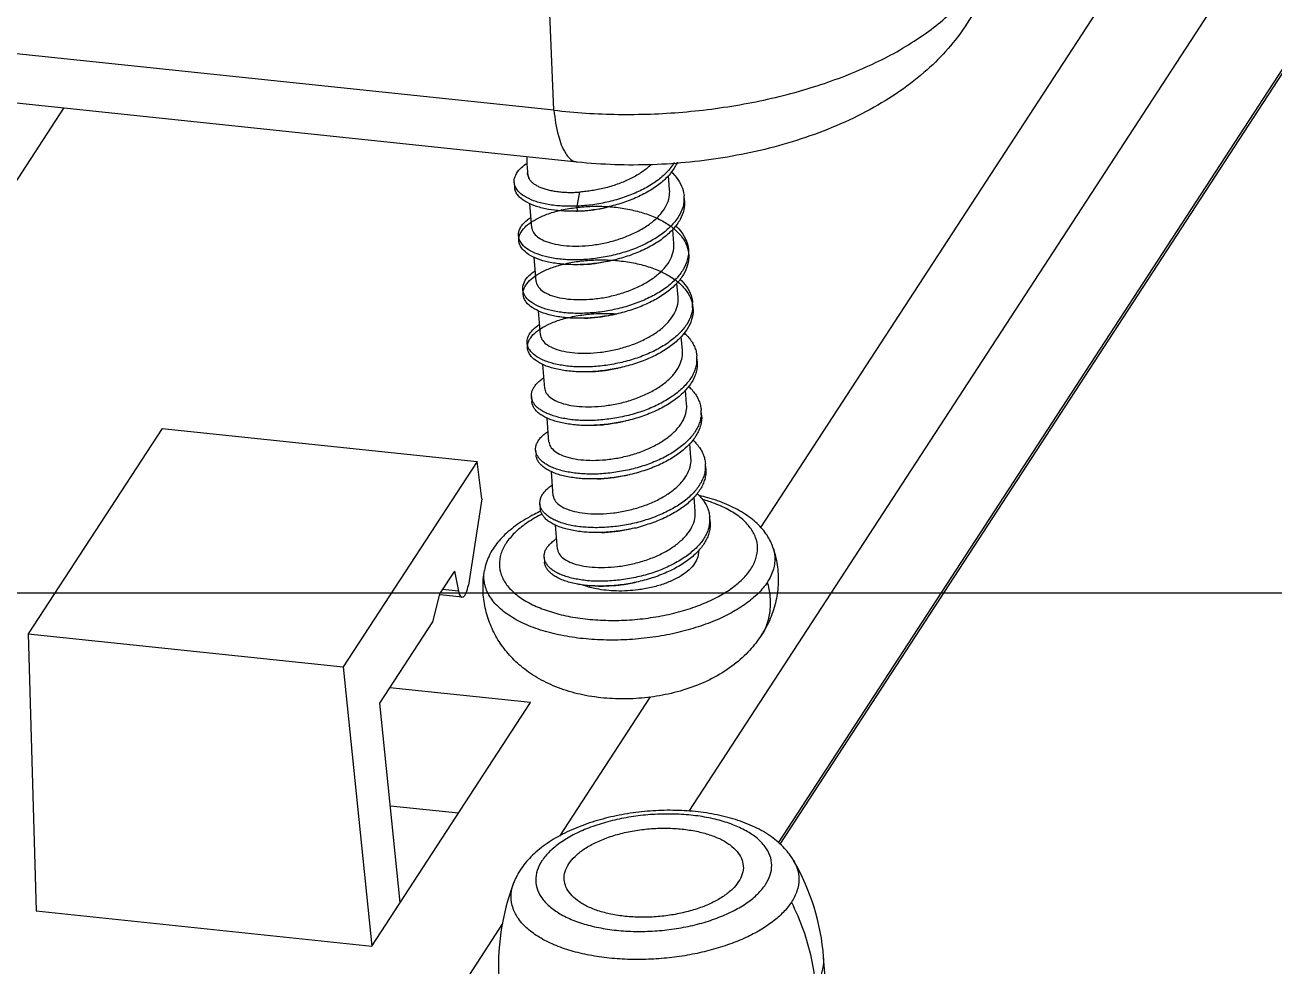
# Model space of a CAD drawing. Header units: inches. Extents: x 491 to 935, y -1750 to -1437.
# Drawn here: x 603.07 to 625.33, y -1725.82 to -1709.05 of the extents above; entities that cross this region are included whole.
import ezdxf

# ---------------------------------------------------------------- set-up
doc = ezdxf.new("R2010")
doc.units = ezdxf.units.IN
doc.header["$MEASUREMENT"] = 0
doc.layers.add('5', color=7, linetype='Continuous')
doc.layers.add('from', color=7, linetype='Continuous', lineweight=13)
doc.dimstyles.get("Standard").update_dxf_attribs({"dimtxt": 0.18, "dimasz": 0.18, "dimexe": 0.18, "dimexo": 0.0625, "dimgap": 0.09, "dimtad": 0, "dimzin": 0, "dimdsep": 46, "dimtxsty": 'Standard', "dimcen": 0.09, "dimadec": 0, "dimazin": 0, "dimtfac": 1, "dimtofl": 0, "dimtmove": 0, "dimatfit": 3, "dimfxl": 1, "dimtolj": 1, "dimtzin": 0, "dimarcsym": 0})

msp = doc.modelspace()

# ---------------------------------------------------------------- linework, layer by layer
at = {"color": 7, "linetype": 'Continuous'}
for p, q in [((612.028, -1711.709), (612.026, -1711.681)), ((612.028, -1711.709), (612.055, -1711.789)), ((611.79, -1711.855), (611.797, -1711.942)), ((614.559, -1711.987), (614.538, -1711.729)), ((612.91, -1712.277), (612.961, -1712.026)), ((614.824, -1712.181), (614.817, -1712.094)), ((612.105, -1712.663), (612.07, -1712.232)), ((612.917, -1712.364), (612.621, -1712.361)), ((612.891, -1712.37), (612.673, -1712.365)), ((612.917, -1712.364), (612.91, -1712.277)), ((612.987, -1712.366), (612.917, -1712.364)), ((611.866, -1712.806), (611.873, -1712.893)), ((614.635, -1712.942), (614.615, -1712.691)), ((614.901, -1713.132), (614.894, -1713.045)), ((612.181, -1713.618), (612.146, -1713.188)), ((612.967, -1713.325), (612.75, -1713.319)), ((614.711, -1713.897), (614.691, -1713.647)), ((611.943, -1713.765), (611.95, -1713.852)), ((612.257, -1714.573), (612.223, -1714.142)), ((614.976, -1714.09), (614.969, -1714.003)), ((613.043, -1714.28), (612.822, -1714.274)), ((614.787, -1714.851), (614.767, -1714.598)), ((614.857, -1714.57), (614.8, -1714.557)), ((612.018, -1714.716), (612.025, -1714.803)), ((615.052, -1715.04), (615.045, -1714.953)), ((612.333, -1715.528), (612.299, -1715.101)), ((613.119, -1715.235), (612.904, -1715.229)), ((612.095, -1715.673), (612.102, -1715.761)), ((614.863, -1715.806), (614.844, -1715.558)), ((615.128, -1716.001), (615.121, -1715.913)), ((612.409, -1716.483), (612.375, -1716.055)), ((613.196, -1716.19), (612.984, -1716.185)), ((614.94, -1716.761), (614.92, -1716.511)), ((612.171, -1716.625), (612.178, -1716.713)), ((612.486, -1717.438), (612.452, -1717.011)), ((615.206, -1716.954), (615.199, -1716.868)), ((613.272, -1717.144), (613.048, -1717.138)), ((615.016, -1717.716), (614.996, -1717.467)), ((612.247, -1717.585), (612.254, -1717.671)), ((615.281, -1717.906), (615.274, -1717.818)), ((612.562, -1718.392), (612.528, -1717.966)), ((613.348, -1718.1), (613.135, -1718.094)), ((612.324, -1718.536), (612.331, -1718.624)), ((617.34, -1726.099), (617.305, -1725.665))]:
    msp.add_line(p, q, dxfattribs=at)
for centre, radius, start, end in [((616.863, -1711.295), 4.852, 181.2191, 184.5631), ((612.324, -1711.657), 0.299, 184.6165, 189.8484), ((614.274, -1712.137), 0.544, 355.4091, 4.5129), ((612.783, -1709.335), 3.032, 272.5422, 282.9887), ((612.824, -1709.838), 2.533, 273.6951, 283.8133), ((614.434, -1714.046), 0.536, 355.4908, 4.6251), ((614.176, -1715.227), 0.945, 44.0041, 47.1175), ((614.491, -1714.994), 0.556, 354.1339, 355.286), ((614.512, -1714.995), 0.535, 355.2095, 4.5578), ((614.58, -1715.956), 0.544, 355.4849, 4.5634), ((614.679, -1716.907), 0.521, 354.9826, 355.6534), ((614.687, -1716.908), 0.513, 355.6341, 4.515), ((614.733, -1717.861), 0.542, 356.5332, 4.5407), ((614.723, -1717.861), 0.552, 355.4137, 356.5497), ((614.24, -1717.66), 1.128, 316.1653, 317.6799), ((613.232, -1725.987), 4.086, 4.5232, 30.0025), ((615.597, -1725.798), 4.087, 159.1244, 184.6033), ((612.475, -1724.609), 0.745, 159.0334, 162.5619)]:
    msp.add_arc(centre, radius, start, end, dxfattribs=at)
for points, start_tangent, end_tangent in [([(611.791, -1711.855), (611.791, -1711.81), (611.83, -1711.696), (611.922, -1711.587), (612.017, -1711.514)], (-0.082283, 0.996609), (0.837254, 0.546815)), ([(612.03, -1711.708), (612.055, -1711.789)], (0.17065, -0.985332), (0.420496, -0.907295)), ([(614.641, -1711.501), (614.577, -1711.594), (614.428, -1711.75), (614.235, -1711.892), (614.006, -1712.016), (613.751, -1712.119), (613.475, -1712.198), (613.191, -1712.252), (612.91, -1712.277)], (-0.513482, -0.8581), (-0.999066, -0.043202)), ([(614.229, -1711.537), (614.185, -1711.578), (614.107, -1711.64), (614.02, -1711.699), (613.926, -1711.754), (613.83, -1711.803), (613.731, -1711.847), (613.625, -1711.888), (613.512, -1711.925), (613.396, -1711.957), (613.281, -1711.982), (613.174, -1712.001), (613.071, -1712.015), (612.961, -1712.026)], (-0.722534, -0.691336), (-0.997551, -0.069947)), ([(614.696, -1711.494), (614.686, -1711.515), (614.584, -1711.68), (614.435, -1711.836), (614.242, -1711.978), (614.013, -1712.103), (613.758, -1712.206), (613.482, -1712.285), (613.464, -1712.289)], (-0.382639, -0.923898), (-0.974575, -0.224063)), ([(614.592, -1711.67), (614.679, -1711.763), (614.773, -1711.919), (614.816, -1712.085), (614.817, -1712.094)], (0.736102, -0.676871), (0.079278, -0.996853)), ([(611.81, -1711.932), (611.806, -1711.923), (611.791, -1711.855)], (-0.401237, 0.915974), (-0.082283, 0.996609)), ([(612.91, -1712.277), (612.639, -1712.276), (612.392, -1712.247), (612.179, -1712.195), (612.006, -1712.121), (611.878, -1712.029), (611.81, -1711.932)], (-0.99901, -0.044497), (-0.401237, 0.915974)), ([(612.055, -1711.789), (612.084, -1711.828), (612.123, -1711.865), (612.173, -1711.899), (612.231, -1711.93), (612.298, -1711.958), (612.374, -1711.981), (612.457, -1712.001), (612.548, -1712.015), (612.644, -1712.025), (612.746, -1712.031), (612.851, -1712.031), (612.961, -1712.026)], (0.514206, -0.857666), (0.997655, 0.068446)), ([(612.621, -1712.361), (612.399, -1712.334), (612.186, -1712.281), (612.013, -1712.208), (611.885, -1712.115), (611.813, -1712.01), (611.798, -1711.942)], (-0.997741, 0.067181), (-0.082283, 0.996609)), ([(614.499, -1712.265), (614.552, -1712.114), (614.559, -1711.987)], (0.449841, 0.893109), (-0.078457, 0.996918)), ([(614.824, -1712.181), (614.812, -1712.343), (614.746, -1712.515), (614.625, -1712.682), (614.458, -1712.837), (614.249, -1712.976), (614.004, -1713.096), (613.735, -1713.193), (613.453, -1713.263), (613.172, -1713.306), (612.898, -1713.321), (612.638, -1713.31), (612.403, -1713.275), (612.203, -1713.216), (612.046, -1713.137), (611.938, -1713.043), (611.88, -1712.937), (611.877, -1712.826), (611.929, -1712.714), (612.032, -1712.606), (612.181, -1712.508), (612.373, -1712.422), (612.603, -1712.353), (612.862, -1712.306), (613.139, -1712.281), (613.425, -1712.283), (613.711, -1712.312), (613.986, -1712.369), (614.238, -1712.45), (614.459, -1712.556), (614.641, -1712.683), (614.778, -1712.828), (614.867, -1712.986), (614.902, -1713.152), (614.881, -1713.323), (614.807, -1713.494), (614.682, -1713.658), (614.509, -1713.812), (614.295, -1713.948), (614.05, -1714.063), (613.783, -1714.156), (613.503, -1714.223), (613.22, -1714.263), (612.945, -1714.276), (612.688, -1714.263), (612.459, -1714.225), (612.265, -1714.164), (612.111, -1714.084), (612.005, -1713.989), (611.954, -1713.883), (611.957, -1713.772), (612.012, -1713.659), (612.119, -1713.552), (612.274, -1713.454), (612.471, -1713.369), (612.701, -1713.303), (612.959, -1713.257), (613.236, -1713.236), (613.524, -1713.24), (613.544, -1713.241)], (0.079278, -0.996853), (0.997785, -0.066519)), ([(612.706, -1713.316), (612.638, -1713.31), (612.403, -1713.275), (612.203, -1713.216), (612.046, -1713.137), (611.938, -1713.043), (611.88, -1712.937), (611.877, -1712.826), (611.929, -1712.714), (612.032, -1712.606), (612.181, -1712.508), (612.373, -1712.422), (612.603, -1712.353), (612.862, -1712.306), (613.139, -1712.281), (613.425, -1712.283), (613.711, -1712.312), (613.986, -1712.369), (614.238, -1712.45), (614.459, -1712.556), (614.641, -1712.683), (614.778, -1712.828), (614.867, -1712.986), (614.902, -1713.152), (614.881, -1713.323), (614.807, -1713.494), (614.682, -1713.658), (614.509, -1713.812), (614.295, -1713.948), (614.05, -1714.063), (613.783, -1714.156), (613.503, -1714.223), (613.22, -1714.263), (612.945, -1714.276), (612.688, -1714.263), (612.459, -1714.225), (612.265, -1714.164), (612.111, -1714.084), (612.005, -1713.989), (611.954, -1713.883), (611.957, -1713.772), (612.012, -1713.659), (612.119, -1713.552), (612.274, -1713.454), (612.471, -1713.369), (612.701, -1713.303), (612.959, -1713.257), (613.236, -1713.236), (613.524, -1713.24), (613.544, -1713.241)], (-0.997787, 0.066491), (0.997785, -0.066519)), ([(614.817, -1712.18), (614.805, -1712.256), (614.739, -1712.428), (614.618, -1712.595), (614.451, -1712.75), (614.242, -1712.889), (613.998, -1713.01), (613.728, -1713.106), (613.446, -1713.176), (613.165, -1713.219), (612.891, -1713.235), (612.631, -1713.224), (612.396, -1713.188), (612.196, -1713.129), (612.039, -1713.05), (611.931, -1712.956), (611.886, -1712.885)], (-0.079543, -0.996831), (-0.40882, 0.912615)), ([(612.987, -1712.366), (612.955, -1712.368), (612.922, -1712.369), (612.891, -1712.37)], (-0.997848, -0.06557), (-0.999672, -0.025628)), ([(612.94, -1712.988), (613.176, -1712.971), (613.418, -1712.93), (613.656, -1712.866), (613.882, -1712.779), (614.087, -1712.672), (614.262, -1712.549), (614.402, -1712.412), (614.499, -1712.265)], (0.999665, 0.025881), (0.449841, 0.893109)), ([(611.866, -1712.806), (611.87, -1712.739), (611.922, -1712.627), (612.025, -1712.52), (612.087, -1712.473)], (-0.076346, 0.997081), (0.828545, 0.559923)), ([(611.886, -1712.885), (611.874, -1712.85), (611.866, -1712.806)], (-0.40882, 0.912615), (-0.076346, 0.997081)), ([(612.105, -1712.663), (612.106, -1712.678), (612.145, -1712.764), (612.23, -1712.842), (612.357, -1712.906), (612.522, -1712.954), (612.719, -1712.982), (612.94, -1712.988)], (0.073722, -0.997279), (0.999665, 0.025881)), ([(614.667, -1712.625), (614.771, -1712.741), (614.86, -1712.899), (614.894, -1713.045)], (0.732967, -0.680264), (0.08208, -0.996626)), ([(614.576, -1713.221), (614.628, -1713.07), (614.635, -1712.942)], (0.451266, 0.892389), (-0.078858, 0.996886)), ([(614.894, -1713.045), (614.895, -1713.065), (614.894, -1713.131)], (0.08208, -0.996626), (-0.08481, -0.996397)), ([(614.901, -1713.132), (614.902, -1713.152), (614.881, -1713.323), (614.807, -1713.494), (614.682, -1713.658), (614.509, -1713.812), (614.295, -1713.948), (614.05, -1714.063), (613.783, -1714.156), (613.503, -1714.223), (613.22, -1714.263), (612.945, -1714.276), (612.688, -1714.263), (612.459, -1714.225), (612.265, -1714.164), (612.111, -1714.084), (612.005, -1713.989), (611.954, -1713.883), (611.957, -1713.772), (612.012, -1713.659), (612.119, -1713.552), (612.274, -1713.454), (612.471, -1713.369), (612.701, -1713.303), (612.959, -1713.257), (613.236, -1713.236), (613.524, -1713.24), (613.811, -1713.271), (614.084, -1713.329), (614.335, -1713.414), (614.554, -1713.522), (614.733, -1713.651), (614.866, -1713.797), (614.948, -1713.956), (614.978, -1714.125), (614.952, -1714.299), (614.871, -1714.471), (614.738, -1714.634), (614.559, -1714.785), (614.338, -1714.921), (614.086, -1715.035), (613.816, -1715.123), (613.537, -1715.185), (613.258, -1715.222), (612.987, -1715.231), (612.732, -1715.214), (612.504, -1715.172), (612.313, -1715.108), (612.167, -1715.025), (612.071, -1714.928), (612.027, -1714.82), (612.037, -1714.708), (612.103, -1714.596), (612.22, -1714.489), (612.384, -1714.392), (612.589, -1714.309), (612.83, -1714.247), (613.097, -1714.205), (613.386, -1714.189), (613.618, -1714.195)], (0.08208, -0.996626), (0.997781, -0.066578)), ([(612.771, -1714.27), (612.688, -1714.263), (612.459, -1714.225), (612.265, -1714.164), (612.111, -1714.084), (612.005, -1713.989), (611.954, -1713.883), (611.957, -1713.772), (612.012, -1713.659), (612.119, -1713.552), (612.274, -1713.454), (612.471, -1713.369), (612.701, -1713.303), (612.959, -1713.257), (613.236, -1713.236), (613.524, -1713.24), (613.811, -1713.271), (614.084, -1713.329), (614.335, -1713.414), (614.554, -1713.522), (614.733, -1713.651), (614.866, -1713.797), (614.948, -1713.956), (614.978, -1714.125), (614.952, -1714.299), (614.871, -1714.471), (614.738, -1714.634), (614.559, -1714.785), (614.338, -1714.921), (614.086, -1715.035), (613.816, -1715.123), (613.537, -1715.185), (613.258, -1715.222), (612.987, -1715.231), (612.732, -1715.214), (612.504, -1715.172), (612.313, -1715.108), (612.167, -1715.025), (612.071, -1714.928), (612.027, -1714.82), (612.037, -1714.708), (612.103, -1714.596), (612.22, -1714.489), (612.384, -1714.392), (612.589, -1714.309), (612.83, -1714.247), (613.097, -1714.205), (613.386, -1714.189), (613.618, -1714.195)], (-0.997707, 0.067684), (0.997781, -0.066578)), ([(614.894, -1713.131), (614.874, -1713.236), (614.8, -1713.407), (614.675, -1713.572), (614.502, -1713.725), (614.288, -1713.861), (614.043, -1713.977), (613.776, -1714.069), (613.496, -1714.136), (613.213, -1714.176), (612.938, -1714.189), (612.681, -1714.176), (612.452, -1714.138), (612.258, -1714.078), (612.104, -1713.997), (611.998, -1713.902), (611.964, -1713.845)], (-0.08481, -0.996397), (-0.416963, 0.908924)), ([(613.507, -1713.252), (613.445, -1713.266), (613.203, -1713.308), (612.967, -1713.325)], (-0.971178, -0.238357), (-0.99976, -0.021889)), ([(613.016, -1713.943), (613.252, -1713.926), (613.494, -1713.885), (613.732, -1713.82), (613.958, -1713.734), (614.163, -1713.627), (614.339, -1713.504), (614.478, -1713.367), (614.576, -1713.221)], (0.999755, 0.022127), (0.451266, 0.892389)), ([(611.943, -1713.765), (611.95, -1713.685), (612.005, -1713.573), (612.112, -1713.465), (612.164, -1713.427)], (-0.075198, 0.997169), (0.831757, 0.55514)), ([(612.181, -1713.618), (612.183, -1713.632), (612.221, -1713.719), (612.306, -1713.797), (612.433, -1713.861), (612.598, -1713.909), (612.796, -1713.937), (613.016, -1713.943)], (0.072437, -0.997373), (0.999755, 0.022127)), ([(614.743, -1713.579), (614.859, -1713.71), (614.941, -1713.869), (614.969, -1714.003)], (0.737712, -0.675115), (0.080529, -0.996752)), ([(611.964, -1713.845), (611.947, -1713.796), (611.943, -1713.765)], (-0.416963, 0.908924), (-0.075198, 0.997169)), ([(614.652, -1714.175), (614.704, -1714.024), (614.711, -1713.897)], (0.450316, 0.892869), (-0.078499, 0.996914)), ([(614.969, -1714.088), (614.945, -1714.212), (614.864, -1714.384), (614.731, -1714.547), (614.552, -1714.698), (614.331, -1714.834), (614.079, -1714.948), (613.809, -1715.036), (613.53, -1715.098), (613.251, -1715.135), (612.98, -1715.144), (612.725, -1715.127), (612.497, -1715.085), (612.306, -1715.021), (612.16, -1714.938), (612.065, -1714.841), (612.04, -1714.797)], (-0.077847, -0.996965), (-0.414557, 0.910023)), ([(612.018, -1714.716), (612.03, -1714.621), (612.096, -1714.509), (612.213, -1714.402), (612.241, -1714.383)], (-0.073341, 0.997307), (0.829453, 0.558577)), ([(613.582, -1714.208), (613.522, -1714.222), (613.279, -1714.262), (613.043, -1714.28)], (-0.971336, -0.237711), (-0.99968, -0.02531)), ([(613.093, -1714.898), (613.328, -1714.881), (613.57, -1714.84), (613.809, -1714.775), (614.035, -1714.688), (614.239, -1714.582), (614.415, -1714.459), (614.554, -1714.322), (614.652, -1714.175)], (0.999668, 0.025764), (0.450316, 0.892869)), ([(612.257, -1714.573), (612.259, -1714.587), (612.297, -1714.674), (612.382, -1714.752), (612.509, -1714.816), (612.675, -1714.864), (612.872, -1714.892), (613.093, -1714.898)], (0.073997, -0.997258), (0.999668, 0.025764)), ([(614.856, -1714.57), (614.919, -1714.644), (614.971, -1714.721), (615.01, -1714.8), (615.035, -1714.883), (615.045, -1714.953)], (0.697177, -0.716899), (0.079654, -0.996823)), ([(612.04, -1714.797), (612.02, -1714.733), (612.018, -1714.716)], (-0.414557, 0.910023), (-0.073341, 0.997307)), ([(612.861, -1715.226), (612.732, -1715.214), (612.504, -1715.172), (612.313, -1715.108), (612.167, -1715.025), (612.071, -1714.928), (612.027, -1714.82), (612.025, -1714.803)], (-0.997827, 0.065889), (-0.073341, 0.997307)), ([(615.044, -1715.051), (615.029, -1715.136), (615.001, -1715.221), (614.96, -1715.305), (614.906, -1715.388), (614.84, -1715.469), (614.762, -1715.546), (614.672, -1715.62), (614.573, -1715.69), (614.465, -1715.756), (614.349, -1715.817), (614.226, -1715.874), (614.097, -1715.924), (613.963, -1715.969), (613.826, -1716.007), (613.686, -1716.038), (613.545, -1716.063), (613.404, -1716.081), (613.265, -1716.093), (613.128, -1716.099), (612.996, -1716.098), (612.869, -1716.09), (612.748, -1716.075), (612.635, -1716.054), (612.531, -1716.028), (612.435, -1715.996), (612.35, -1715.961), (612.276, -1715.92), (612.214, -1715.876), (612.164, -1715.828), (612.128, -1715.777)], (-0.102193, -0.994765), (-0.492229, 0.870466)), ([(615.052, -1715.04), (615.053, -1715.061), (615.05, -1715.147), (615.033, -1715.234), (615.003, -1715.32), (614.959, -1715.405), (614.902, -1715.489), (614.833, -1715.57), (614.751, -1715.649), (614.658, -1715.723), (614.555, -1715.794), (614.443, -1715.86), (614.323, -1715.921), (614.196, -1715.976), (614.063, -1716.026), (613.926, -1716.069), (613.785, -1716.105), (613.773, -1716.108)], (0.080068, -0.996789), (-0.974817, -0.223005)), ([(614.728, -1715.13), (614.775, -1715.004), (614.789, -1714.876), (614.787, -1714.851)], (0.450653, 0.892699), (-0.080292, 0.996771)), ([(613.66, -1715.161), (613.597, -1715.176), (613.355, -1715.218), (613.119, -1715.235)], (-0.971203, -0.238254), (-0.999755, -0.022146)), ([(613.169, -1715.853), (613.404, -1715.835), (613.646, -1715.794), (613.884, -1715.73), (614.11, -1715.643), (614.315, -1715.537), (614.491, -1715.413), (614.63, -1715.276), (614.728, -1715.13)], (0.999713, 0.023958), (0.450653, 0.892699)), ([(612.095, -1715.673), (612.095, -1715.668), (612.098, -1715.612), (612.115, -1715.556), (612.145, -1715.5), (612.187, -1715.445), (612.243, -1715.391), (612.312, -1715.34), (612.318, -1715.336)], (-0.079841, 0.996808), (0.833345, 0.552754)), ([(614.899, -1715.493), (614.927, -1715.519), (614.991, -1715.592), (615.043, -1715.669), (615.082, -1715.748), (615.108, -1715.83), (615.121, -1715.913)], (0.732563, -0.6807), (0.079568, -0.996829)), ([(612.128, -1715.777), (612.105, -1715.723), (612.095, -1715.673)], (-0.492229, 0.870466), (-0.079841, 0.996808)), ([(612.333, -1715.528), (612.335, -1715.542), (612.374, -1715.629), (612.458, -1715.707), (612.586, -1715.771), (612.751, -1715.819), (612.948, -1715.847), (613.169, -1715.853)], (0.073126, -0.997323), (0.999713, 0.023958)), ([(612.935, -1716.181), (612.819, -1716.17), (612.7, -1716.153), (612.589, -1716.129), (612.487, -1716.1), (612.396, -1716.066), (612.315, -1716.026), (612.246, -1715.983), (612.19, -1715.935), (612.148, -1715.884), (612.119, -1715.831), (612.104, -1715.776), (612.102, -1715.761)], (-0.997867, 0.065286), (-0.079736, 0.996816)), ([(614.804, -1716.085), (614.856, -1715.934), (614.863, -1715.806)], (0.45079, 0.89263), (-0.078612, 0.996905)), ([(615.121, -1715.999), (615.108, -1716.084), (615.081, -1716.169), (615.04, -1716.253), (614.987, -1716.336), (614.921, -1716.416), (614.844, -1716.494), (614.756, -1716.569), (614.658, -1716.639), (614.552, -1716.706), (614.436, -1716.768), (614.313, -1716.824), (614.184, -1716.875), (614.051, -1716.919), (613.913, -1716.958), (613.774, -1716.99), (613.633, -1717.016), (613.492, -1717.036), (613.352, -1717.048), (613.216, -1717.054), (613.083, -1717.052), (612.956, -1717.044), (612.835, -1717.03), (612.721, -1717.011), (612.615, -1716.986), (612.518, -1716.955), (612.432, -1716.919), (612.358, -1716.879), (612.296, -1716.834), (612.245, -1716.786), (612.208, -1716.735)], (-0.07838, -0.996924), (-0.516902, 0.856044)), ([(613.773, -1716.108), (613.642, -1716.135), (613.499, -1716.158), (613.356, -1716.174), (613.215, -1716.184), (613.078, -1716.186), (612.945, -1716.182), (612.935, -1716.181)], (-0.974817, -0.223005), (-0.997867, 0.065286)), ([(613.737, -1716.117), (613.674, -1716.131), (613.432, -1716.172), (613.196, -1716.19)], (-0.971332, -0.237725), (-0.999675, -0.025504)), ([(613.245, -1716.808), (613.481, -1716.79), (613.722, -1716.749), (613.961, -1716.685), (614.187, -1716.598), (614.391, -1716.492), (614.567, -1716.368), (614.707, -1716.231), (614.804, -1716.085)], (0.999718, 0.023739), (0.45079, 0.89263)), ([(615.128, -1716.001), (615.13, -1716.019), (615.127, -1716.105), (615.11, -1716.191), (615.079, -1716.277), (615.034, -1716.362), (614.976, -1716.446), (614.906, -1716.527), (614.824, -1716.606), (614.731, -1716.681), (614.629, -1716.751), (614.517, -1716.817), (614.396, -1716.877), (614.269, -1716.932), (614.135, -1716.981), (613.998, -1717.025), (613.857, -1717.061), (613.845, -1717.064)], (0.079944, -0.996799), (-0.974399, -0.224828)), ([(612.171, -1716.625), (612.173, -1716.572), (612.188, -1716.516), (612.218, -1716.46), (612.26, -1716.404), (612.316, -1716.35), (612.383, -1716.299), (612.394, -1716.291)], (-0.079346, 0.996847), (0.831312, 0.555806)), ([(612.41, -1716.483), (612.411, -1716.497), (612.45, -1716.584), (612.535, -1716.661), (612.662, -1716.726), (612.828, -1716.774), (613.024, -1716.802), (613.245, -1716.808)], (0.073087, -0.997326), (0.999718, 0.023739)), ([(614.975, -1716.447), (614.996, -1716.467), (615.061, -1716.54), (615.115, -1716.617), (615.156, -1716.697), (615.184, -1716.779), (615.198, -1716.862), (615.199, -1716.867)], (0.72971, -0.683756), (0.079153, -0.996863)), ([(612.208, -1716.735), (612.183, -1716.682), (612.171, -1716.628), (612.171, -1716.625)], (-0.516902, 0.856044), (-0.079346, 0.996847)), ([(613.001, -1717.135), (612.892, -1717.125), (612.773, -1717.107), (612.662, -1717.084), (612.561, -1717.054), (612.469, -1717.019), (612.389, -1716.98), (612.321, -1716.936), (612.266, -1716.888), (612.224, -1716.838), (612.195, -1716.785), (612.18, -1716.729), (612.178, -1716.713)], (-0.997694, 0.067877), (-0.076678, 0.997056)), ([(614.88, -1717.04), (614.933, -1716.889), (614.94, -1716.761)], (0.450906, 0.892572), (-0.078633, 0.996904)), ([(615.198, -1716.953), (615.186, -1717.032), (615.159, -1717.117), (615.119, -1717.201), (615.067, -1717.284), (615.003, -1717.365), (614.928, -1717.443), (614.841, -1717.518), (614.744, -1717.589), (614.637, -1717.655), (614.522, -1717.717), (614.399, -1717.774), (614.271, -1717.825), (614.138, -1717.871), (614.002, -1717.911), (613.862, -1717.944), (613.721, -1717.97), (613.58, -1717.989), (613.441, -1718.001), (613.304, -1718.008), (613.171, -1718.007), (613.042, -1718), (612.92, -1717.988), (612.805, -1717.968), (612.699, -1717.943), (612.603, -1717.912), (612.517, -1717.877), (612.441, -1717.837), (612.377, -1717.793), (612.325, -1717.745), (612.285, -1717.695)], (-0.08745, -0.996169), (-0.536784, 0.84372)), ([(613.321, -1717.762), (613.557, -1717.745), (613.798, -1717.704), (614.037, -1717.64), (614.263, -1717.553), (614.467, -1717.447), (614.643, -1717.323), (614.783, -1717.186), (614.88, -1717.04)], (0.999722, 0.023589), (0.450906, 0.892572)), ([(615.205, -1716.954), (615.206, -1716.975), (615.203, -1717.062), (615.185, -1717.148), (615.153, -1717.235), (615.108, -1717.32), (615.05, -1717.404), (614.98, -1717.485), (614.898, -1717.562), (614.805, -1717.637), (614.702, -1717.707), (614.589, -1717.773), (614.469, -1717.834), (614.341, -1717.889), (614.208, -1717.938), (614.07, -1717.981), (613.929, -1718.017), (613.926, -1718.017)], (0.081057, -0.996709), (-0.974574, -0.224066)), ([(612.247, -1717.585), (612.249, -1717.532), (612.264, -1717.475), (612.292, -1717.419), (612.333, -1717.364), (612.386, -1717.31), (612.452, -1717.258), (612.47, -1717.246)], (-0.079498, 0.996835), (0.831459, 0.555586)), ([(613.845, -1717.064), (613.714, -1717.091), (613.571, -1717.114), (613.428, -1717.13), (613.288, -1717.139), (613.15, -1717.14), (613.018, -1717.136), (613.001, -1717.135)], (-0.974399, -0.224828), (-0.997694, 0.067877)), ([(613.809, -1717.073), (613.75, -1717.086), (613.508, -1717.127), (613.272, -1717.144)], (-0.971289, -0.237903), (-0.999728, -0.023318)), ([(612.486, -1717.438), (612.487, -1717.452), (612.526, -1717.539), (612.611, -1717.616), (612.738, -1717.681), (612.904, -1717.728), (613.101, -1717.756), (613.321, -1717.762)], (0.07303, -0.99733), (0.999722, 0.023589)), ([(615.051, -1717.403), (615.066, -1717.416), (615.133, -1717.489), (615.188, -1717.565), (615.23, -1717.645), (615.258, -1717.726), (615.273, -1717.81), (615.274, -1717.819)], (0.732983, -0.680247), (0.079534, -0.996832)), ([(616.402, -1718.36), (616.296, -1718.144), (616.121, -1717.936), (615.879, -1717.75), (615.58, -1717.594), (615.239, -1717.475), (615.09, -1717.437)], (-0.320143, 0.947369), (-0.973869, 0.227112)), ([(612.263, -1717.713), (612.142, -1717.773), (611.843, -1717.954), (611.596, -1718.161), (611.413, -1718.384)], (-0.906881, -0.421386), (-0.545667, -0.838002)), ([(612.285, -1717.695), (612.259, -1717.642), (612.247, -1717.588), (612.247, -1717.585)], (-0.536784, 0.84372), (-0.079498, 0.996835)), ([(613.091, -1718.091), (612.964, -1718.079), (612.846, -1718.061), (612.735, -1718.037), (612.634, -1718.008), (612.543, -1717.973), (612.464, -1717.934), (612.396, -1717.89), (612.341, -1717.842), (612.299, -1717.791), (612.27, -1717.737), (612.255, -1717.682), (612.254, -1717.671)], (-0.997861, 0.065366), (-0.088698, 0.996059)), ([(614.957, -1717.995), (615.009, -1717.844), (615.016, -1717.716)], (0.450922, 0.892563), (-0.078655, 0.996902)), ([(616.008, -1718.746), (616.098, -1718.558), (616.127, -1718.369), (616.093, -1718.184), (615.997, -1718.009), (615.841, -1717.846), (615.629, -1717.702), (615.368, -1717.58), (615.15, -1717.507)], (0.545667, 0.838002), (-0.96124, 0.275714)), ([(612.285, -1717.765), (612.257, -1717.78), (612.001, -1717.934), (611.794, -1718.105), (611.644, -1718.288)], (-0.89238, -0.451285), (-0.545667, -0.838002)), ([(615.274, -1717.905), (615.263, -1717.979), (615.238, -1718.065), (615.2, -1718.149), (615.15, -1718.232), (615.086, -1718.313), (615.011, -1718.391), (614.924, -1718.466), (614.828, -1718.537), (614.722, -1718.604), (614.608, -1718.667), (614.487, -1718.725), (614.359, -1718.777), (614.226, -1718.823), (614.089, -1718.862), (613.95, -1718.895), (613.809, -1718.922), (613.668, -1718.942), (613.528, -1718.956), (613.391, -1718.963), (613.258, -1718.963), (613.129, -1718.957), (613.007, -1718.943), (612.892, -1718.924), (612.785, -1718.9), (612.687, -1718.87), (612.599, -1718.835), (612.522, -1718.796), (612.457, -1718.752), (612.404, -1718.705), (612.365, -1718.654)], (-0.079943, -0.996799), (-0.536892, 0.843651)), ([(615.281, -1717.906), (615.282, -1717.933), (615.278, -1718.02), (615.26, -1718.106), (615.229, -1718.192), (615.183, -1718.277), (615.125, -1718.361), (615.075, -1718.42)], (0.084086, -0.996458), (-0.673197, -0.739464)), ([(613.926, -1718.017), (613.786, -1718.046), (613.643, -1718.069), (613.501, -1718.085), (613.36, -1718.094), (613.223, -1718.096), (613.091, -1718.091)], (-0.974574, -0.224066), (-0.997861, 0.065366)), ([(613.889, -1718.026), (613.826, -1718.041), (613.584, -1718.082), (613.348, -1718.1)], (-0.971292, -0.237891), (-0.999731, -0.023214)), ([(613.397, -1718.717), (613.633, -1718.7), (613.875, -1718.659), (614.113, -1718.595), (614.339, -1718.508), (614.544, -1718.402), (614.719, -1718.278), (614.859, -1718.141), (614.957, -1717.995)], (0.999721, 0.02362), (0.450922, 0.892563)), ([(611.413, -1718.384), (611.34, -1718.514), (611.289, -1718.643), (611.257, -1718.771)], (-0.545667, -0.838002), (-0.16582, -0.986156)), ([(611.644, -1718.288), (611.553, -1718.475), (611.525, -1718.664), (611.559, -1718.849), (611.654, -1719.025), (611.811, -1719.187), (612.022, -1719.332), (612.283, -1719.453), (612.586, -1719.549), (612.921, -1719.617), (613.281, -1719.654), (613.655, -1719.661), (614.034, -1719.636), (614.407, -1719.581), (614.765, -1719.498), (615.098, -1719.387), (615.395, -1719.254), (615.65, -1719.099), (615.857, -1718.928), (616.008, -1718.746)], (-0.545667, -0.838002), (0.545667, 0.838002)), ([(612.324, -1718.537), (612.325, -1718.491), (612.338, -1718.435), (612.364, -1718.379), (612.404, -1718.324), (612.457, -1718.27), (612.522, -1718.218), (612.546, -1718.201)], (-0.079226, 0.996857), (0.835509, 0.549477)), ([(612.562, -1718.392), (612.564, -1718.407), (612.602, -1718.494), (612.687, -1718.571), (612.815, -1718.636), (612.98, -1718.683), (613.177, -1718.711), (613.397, -1718.717)], (0.07299, -0.997333), (0.999721, 0.02362)), ([(616.402, -1718.36), (616.477, -1718.671), (616.495, -1718.991), (616.454, -1719.312), (616.354, -1719.628), (616.194, -1719.929)], (0.320143, -0.947369), (-0.545667, -0.838002)), ([(616.402, -1718.36), (616.434, -1718.521), (616.409, -1718.75), (616.302, -1718.98)], (0.318927, -0.947779), (-0.545667, -0.838002)), ([(612.365, -1718.654), (612.338, -1718.601), (612.325, -1718.547), (612.324, -1718.537)], (-0.536892, 0.843651), (-0.079226, 0.996857)), ([(615.072, -1718.422), (615.068, -1718.498), (615.023, -1718.616), (614.935, -1718.731), (614.807, -1718.838), (614.643, -1718.933), (614.448, -1719.013), (614.23, -1719.075), (613.997, -1719.116)], (0.061824, -0.998087), (-0.991799, -0.12781)), ([(615.054, -1718.442), (614.972, -1718.52), (614.878, -1718.594), (614.775, -1718.664), (614.662, -1718.73), (614.541, -1718.79), (614.414, -1718.845), (614.28, -1718.894), (614.142, -1718.937), (614.002, -1718.973), (613.998, -1718.974)], (-0.692507, -0.721412), (-0.974753, -0.223286)), ([(613.059, -1720.999), (612.87, -1720.956), (612.484, -1720.825), (612.154, -1720.654), (611.878, -1720.451), (611.655, -1720.222), (611.48, -1719.973), (611.35, -1719.7), (611.264, -1719.4), (611.233, -1719.09), (611.257, -1718.771)], (-0.981642, 0.190731), (0.16582, 0.986156)), ([(613.019, -1719.987), (612.623, -1719.926), (612.26, -1719.833), (611.931, -1719.703), (611.658, -1719.545), (611.446, -1719.358), (611.309, -1719.151), (611.25, -1718.923), (611.258, -1718.771)], (-0.994539, 0.104366), (0.165137, 0.986271)), ([(612.943, -1719.02), (612.919, -1719.016), (612.809, -1718.992), (612.708, -1718.962), (612.617, -1718.927), (612.537, -1718.887), (612.47, -1718.843), (612.415, -1718.796), (612.374, -1718.745), (612.346, -1718.692), (612.332, -1718.636), (612.331, -1718.624)], (-0.985763, 0.168143), (-0.087896, 0.99613)), ([(613.152, -1719.045), (613.037, -1719.034), (612.943, -1719.02)], (-0.997718, 0.067525), (-0.985763, 0.168143)), ([(613.145, -1719.074), (613.091, -1719.059), (613.012, -1719.032)], (-0.967406, 0.253232), (-0.938788, 0.344496)), ([(616.302, -1718.98), (616.227, -1719.082), (616.136, -1719.181), (616.036, -1719.272), (615.924, -1719.36), (615.799, -1719.445), (615.661, -1719.525), (615.521, -1719.597), (615.371, -1719.665), (615.201, -1719.731), (615.022, -1719.791), (614.843, -1719.843), (614.657, -1719.889), (614.461, -1719.929), (614.261, -1719.961), (614.054, -1719.986), (613.847, -1720.003), (613.64, -1720.011), (613.434, -1720.012), (613.224, -1720.003), (613.019, -1719.987)], (-0.545667, -0.838002), (-0.994539, 0.104366)), ([(613.998, -1718.974), (613.859, -1719.002), (613.715, -1719.025), (613.572, -1719.04), (613.432, -1719.048), (613.295, -1719.05), (613.163, -1719.045), (613.152, -1719.045)], (-0.974753, -0.223286), (-0.997718, 0.067525)), ([(613.424, -1719.054), (613.25, -1719.052), (613.202, -1719.048)], (-0.999689, -0.024922), (-0.996626, 0.082077)), ([(613.962, -1718.982), (613.903, -1718.996), (613.66, -1719.037), (613.424, -1719.054)], (-0.971538, -0.236882), (-0.999689, -0.024922)), ([(616.194, -1719.929), (616.205, -1719.913), (616.303, -1719.707), (616.353, -1719.476), (616.353, -1719.231), (616.302, -1718.98)], (0.545801, 0.837915), (-0.295103, 0.955466)), ([(613.43, -1719.125), (613.254, -1719.099), (613.145, -1719.074)], (-0.994539, 0.104366), (-0.967406, 0.253232)), ([(613.997, -1719.116), (613.806, -1719.134), (613.615, -1719.137), (613.43, -1719.125)], (-0.991799, -0.12781), (-0.994539, 0.104366)), ([(616.194, -1719.929), (615.986, -1720.196), (615.712, -1720.447), (615.361, -1720.674), (614.953, -1720.854), (614.534, -1720.974), (614.117, -1721.041), (613.7, -1721.061), (613.283, -1721.034), (613.059, -1720.999)], (-0.545667, -0.838002), (-0.981642, 0.190731)), ([(616.771, -1723.944), (616.609, -1723.726), (616.375, -1723.521), (616.078, -1723.347), (615.734, -1723.213), (615.361, -1723.119), (614.97, -1723.065), (614.567, -1723.047), (614.16, -1723.064), (613.757, -1723.116), (613.366, -1723.202), (612.994, -1723.322), (612.649, -1723.475), (612.341, -1723.662), (612.086, -1723.878), (611.898, -1724.111)], (-0.501061, 0.865412), (-0.545667, -0.838002)), ([(616.27, -1724.369), (616.353, -1724.197), (616.379, -1724.024), (616.348, -1723.855), (616.26, -1723.695), (616.118, -1723.546), (615.924, -1723.414), (615.686, -1723.303), (615.409, -1723.216), (615.102, -1723.154), (614.774, -1723.12), (614.432, -1723.114), (614.086, -1723.136), (613.745, -1723.186), (613.417, -1723.263), (613.113, -1723.364), (612.842, -1723.486), (612.609, -1723.627), (612.42, -1723.783), (612.282, -1723.95)], (0.545667, 0.838002), (-0.545667, -0.838002)), ([(612.763, -1724), (612.873, -1723.868), (613.027, -1723.744), (613.219, -1723.633), (613.441, -1723.538), (613.691, -1723.461), (613.959, -1723.406), (614.237, -1723.373), (614.514, -1723.365), (614.784, -1723.381), (615.039, -1723.421), (615.27, -1723.482), (615.471, -1723.564), (615.637, -1723.665), (615.761, -1723.78), (615.84, -1723.906), (615.871, -1724.032)], (0.545667, 0.838002), (0.081104, -0.996706)), ([(612.282, -1723.95), (612.199, -1724.121), (612.173, -1724.294), (612.204, -1724.463), (612.292, -1724.623), (612.435, -1724.772), (612.628, -1724.904), (612.867, -1725.015), (613.143, -1725.103), (613.45, -1725.164), (613.779, -1725.199), (614.12, -1725.205), (614.467, -1725.182), (614.808, -1725.132), (615.135, -1725.056), (615.439, -1724.954), (615.71, -1724.832), (615.944, -1724.691), (616.132, -1724.535), (616.27, -1724.369)], (-0.545667, -0.838002), (0.545667, 0.838002)), ([(616.771, -1723.944), (616.828, -1724.067), (616.863, -1724.277), (616.829, -1724.483), (616.73, -1724.686)], (0.50121, -0.865326), (-0.545667, -0.838002)), ([(611.898, -1724.111), (611.851, -1724.188), (611.812, -1724.265), (611.779, -1724.342)], (-0.545667, -0.838002), (-0.357448, -0.933933)), ([(612.681, -1724.286), (612.68, -1724.276), (612.697, -1724.138), (612.763, -1724)], (-0.080045, 0.996791), (0.545667, 0.838002)), ([(615.871, -1724.032), (615.872, -1724.041), (615.855, -1724.18), (615.79, -1724.318)], (0.081104, -0.996706), (-0.545667, -0.838002)), ([(613.483, -1725.681), (613.13, -1725.629), (612.802, -1725.55), (612.501, -1725.444), (612.237, -1725.31), (612.03, -1725.16), (611.864, -1724.978), (611.768, -1724.794), (611.732, -1724.584), (611.764, -1724.385)], (-0.994539, 0.104366), (0.299585, 0.95407)), ([(613.769, -1724.937), (613.514, -1724.898), (613.282, -1724.836), (613.08, -1724.754), (612.915, -1724.653), (612.791, -1724.538), (612.712, -1724.411), (612.681, -1724.286)], (-0.994539, 0.104366), (-0.080045, 0.996791)), ([(615.79, -1724.318), (615.679, -1724.451), (615.525, -1724.575), (615.333, -1724.686), (615.11, -1724.781), (614.861, -1724.857), (614.594, -1724.913), (614.318, -1724.945), (614.04, -1724.953), (613.769, -1724.937)], (-0.545667, -0.838002), (-0.994539, 0.104366)), ([(616.73, -1724.686), (616.584, -1724.867), (616.396, -1725.032), (616.174, -1725.181), (615.919, -1725.315), (615.629, -1725.433), (615.3, -1725.536), (614.965, -1725.614), (614.599, -1725.671), (614.229, -1725.701), (613.856, -1725.705), (613.483, -1725.681)], (-0.545667, -0.838002), (-0.994539, 0.104366)), ([(616.73, -1724.686), (616.94, -1725.178), (617.083, -1725.68), (617.158, -1726.183)], (0.445507, -0.895278), (0.079561, -0.99683)), ([(617.158, -1726.183), (617.264, -1725.972), (617.306, -1725.768), (617.305, -1725.665)], (0.545667, 0.838002), (-0.079464, 0.996838))]:
    msp.add_spline(points, degree=3, dxfattribs=dict(at, start_tangent=start_tangent, end_tangent=end_tangent))
at = {"layer": '5', "color": 7, "linetype": 'Continuous'}
for p, q in [((656.885, -1652.16), (619.842, -1709.048)), ((614.908, -1723.062), (638.541, -1686.768)), ((636.648, -1686.57), (616.179, -1718.005)), ((638.587, -1689.7), (616.496, -1723.627)), ((638.554, -1689.823), (616.526, -1723.653)), ((612.497, -1710.566), (612.13, -1702.104)), ((612.497, -1710.566), (540.17, -1702.976)), ((612.914, -1711.492), (540.586, -1703.902)), ((603.755, -1710.531), (596.194, -1722.142)), ((605.513, -1716.238), (603.127, -1719.903)), ((605.513, -1716.238), (611.127, -1716.827)), ((611.127, -1716.827), (608.74, -1720.492)), ((611.215, -1717.494), (611.127, -1716.827)), ((611.215, -1717.494), (610.972, -1719.031)), ((610.724, -1718.784), (610.47, -1719.173)), ((610.724, -1718.784), (610.795, -1719.139)), ((610.336, -1719.687), (610.47, -1719.173)), ((610.861, -1719.249), (610.467, -1719.208)), ((610.795, -1719.139), (610.512, -1719.109)), ((609.393, -1721.136), (610.336, -1719.687)), ((603.127, -1719.903), (608.74, -1720.492)), ((603.127, -1719.903), (603.268, -1724.84)), ((608.74, -1720.492), (609.251, -1725.468)), ((612.078, -1721.126), (609.571, -1720.863)), ((614.212, -1721.026), (612.597, -1723.507)), ((609.251, -1725.468), (612.078, -1721.126)), ((609.758, -1724.69), (609.393, -1721.136)), ((610.794, -1723.098), (609.582, -1722.971)), ((603.268, -1724.84), (609.251, -1725.468)), ((611.583, -1725.064), (610.991, -1725.972))]:
    msp.add_line(p, q, dxfattribs=at)
msp.add_ellipse((610.883, -1718.95), major_axis=(0.022, 0.299), ratio=0.32551, start_param=-4.005101, end_param=-1.82344, dxfattribs=at)
for points, start_tangent, end_tangent in [([(617.063, -1710.17), (618.065, -1709.796), (618.919, -1709.336), (619.584, -1708.82)], (0.956076, 0.293118), (0.725333, 0.688398)), ([(619.843, -1709.048), (619.151, -1709.846), (618.136, -1710.553), (616.902, -1711.08), (615.594, -1711.401), (614.254, -1711.538), (612.914, -1711.492)], (-0.545161, -0.838331), (-0.994515, 0.104596)), ([(612.497, -1710.566), (613.642, -1710.641), (614.794, -1710.6), (615.957, -1710.442), (617.063, -1710.17)], (0.992837, -0.119481), (0.956076, 0.293118)), ([(612.497, -1710.566), (612.577, -1711.021), (612.707, -1711.336), (612.875, -1711.484), (612.914, -1711.49)], (0.101403, -0.994845), (0.998772, -0.04955))]:
    msp.add_spline(points, degree=3, dxfattribs=dict(at, start_tangent=start_tangent, end_tangent=end_tangent))

# ---------------------------------------------------------------- leaders
at = {"layer": 'from', "color": 4}
msp.add_leader([(590.968, -1719.171), (678.022, -1719.171)], dimstyle='Standard', override={"dimasz": 2, "dimldrblk": 'Small'}, dxfattribs=at)

doc.saveas('drawing.dxf')
